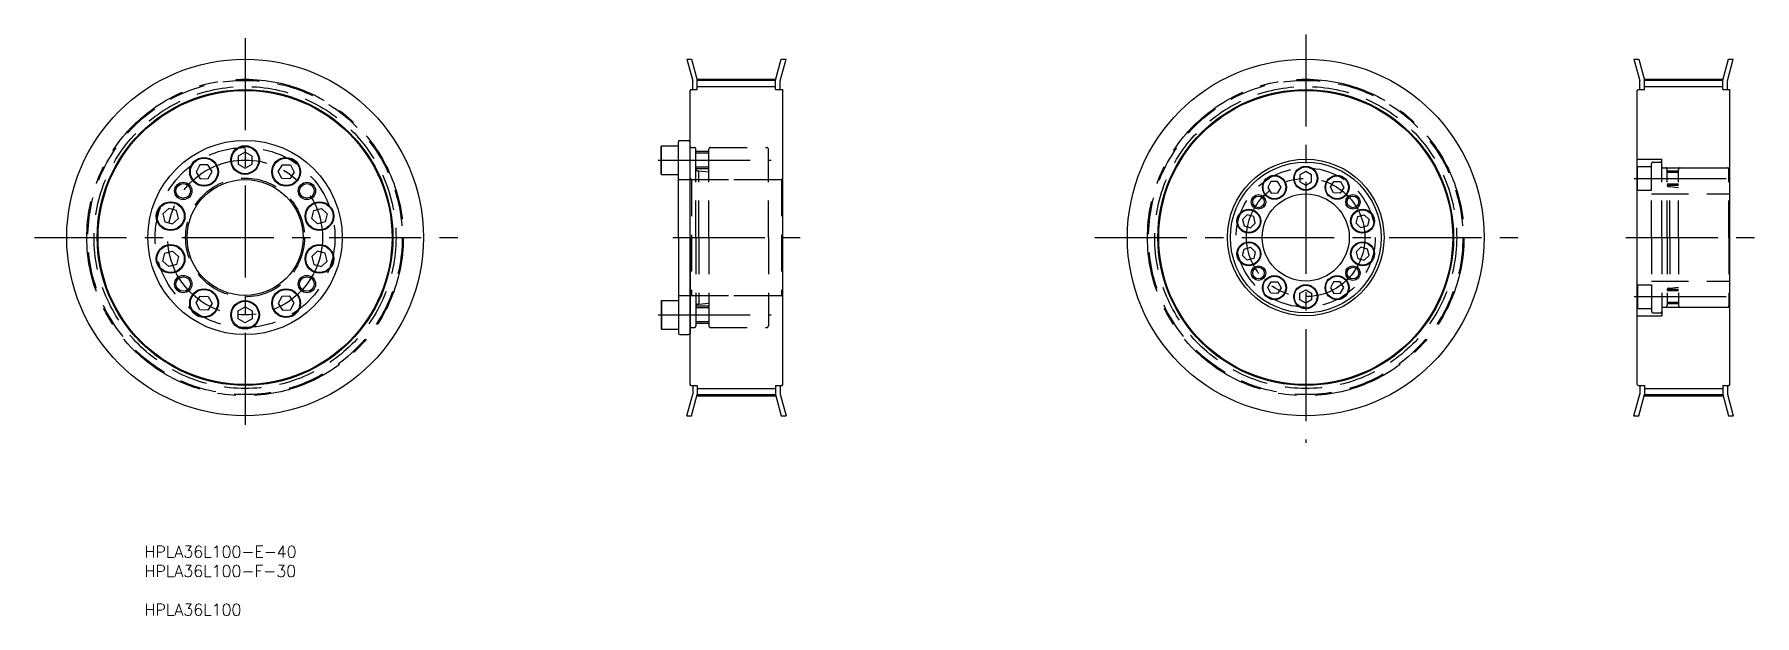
# Model space of a CAD drawing. Extents: x -23 to 570, y -28 to 172.
import ezdxf

# ---------------------------------------------------------------- set-up
doc = ezdxf.new("R2010")
doc.units = 0
doc.linetypes.add('CENTER', pattern=[50.8, 31.75, -6.35, 6.35, -6.35])
doc.linetypes.add('DASHED', pattern=[19.05, 12.7, -6.35])
doc.layers.get('0').update_dxf_attribs({"linetype": 'CONTINUOUS'})
doc.layers.add('CENTER', color=1, linetype='CENTER')
doc.styles.add('MISUMI', font='txt.shx')

# ---------------------------------------------------------------- blocks, each defined once
blk = doc.blocks.new('*U6')
at = {"color": 7, "linetype": 'CONTINUOUS', "style": 'MISUMI'}
for s, p in [('HPLA36L100-E-40', (15.05, -8.23)), ('HPLA36L100-F-30', (15.05, -14.89)), ('HPLA36L100', (15.05, -28.23))]:
    blk.add_text(s, height=4, dxfattribs=at).set_placement(p)

msp = doc.modelspace()

# ---------------------------------------------------------------- linework, layer by layer
at = {"color": 7, "linetype": 'CONTINUOUS'}
for p, q in [((202.09, 163.64), (203.74, 163.64)), ((202.09, 163.64), (204.1, 156.13)), ((203.74, 163.64), (205.7, 156.34)), ((232.7, 156.34), (234.66, 163.64)), ((234.3, 156.13), (236.32, 163.64)), ((234.66, 163.64), (236.32, 163.64)), ((528.71, 163.64), (530.36, 163.64)), ((528.71, 163.64), (530.72, 156.13)), ((530.36, 163.64), (532.32, 156.34)), ((559.32, 156.34), (561.28, 163.64)), ((560.92, 156.13), (562.93, 163.64)), ((561.28, 163.64), (562.93, 163.64)), ((204.1, 153.14), (204.1, 156.13)), ((205.7, 156.34), (232.7, 156.34)), ((205.7, 153.14), (205.7, 156.34)), ((232.7, 153.14), (232.7, 156.34)), ((234.3, 153.14), (234.3, 156.13)), ((530.72, 153.14), (530.72, 156.13)), ((532.32, 156.34), (559.32, 156.34)), ((532.32, 153.14), (532.32, 156.34)), ((559.32, 153.14), (559.32, 156.34)), ((560.92, 153.14), (560.92, 156.13)), ((203.5, 153.14), (203.2, 152.84)), ((203.2, 51.44), (203.2, 152.84)), ((203.5, 153.14), (205.7, 153.14)), ((232.7, 153.14), (234.9, 153.14)), ((234.9, 153.14), (235.2, 152.84)), ((235.2, 51.44), (235.2, 152.84)), ((530.12, 153.14), (529.82, 152.84)), ((529.82, 51.44), (529.82, 152.84)), ((530.12, 153.14), (532.32, 153.14)), ((559.32, 153.14), (561.52, 153.14)), ((561.52, 153.14), (561.82, 152.84)), ((561.82, 51.44), (561.82, 152.84)), ((49.73, 131.62), (47.33, 130.23)), ((52.13, 130.23), (49.73, 131.62)), ((50.93, 130.92), (50.93, 130.92)), ((51.53, 130.58), (51.53, 130.58)), ((193.2, 133.55), (193.34, 133.79)), ((193.2, 124.14), (193.2, 133.55)), ((193.34, 133.79), (199.2, 133.79)), ((193.34, 123.89), (193.34, 133.79)), ((199.2, 102.14), (199.2, 135.14)), ((199.2, 123.89), (199.2, 133.79)), ((199.2, 125.84), (199.2, 131.84)), ((199.7, 135.64), (202.7, 135.64)), ((203.2, 102.14), (203.2, 135.14)), ((34.11, 127.14), (32.81, 124.69)), ((32.81, 124.69), (34.28, 122.34)), ((36.88, 127.23), (34.11, 127.14)), ((38.35, 124.88), (36.88, 127.23)), ((37.05, 122.44), (38.35, 124.88)), ((47.33, 130.23), (47.33, 127.46)), ((47.33, 127.46), (49.73, 126.07)), ((49.73, 126.07), (52.13, 127.46)), ((52.13, 127.46), (52.13, 130.23)), ((61.11, 124.88), (62.58, 127.23)), ((62.41, 122.44), (61.11, 124.88)), ((62.58, 127.23), (65.35, 127.14)), ((66.65, 124.69), (65.18, 122.34)), ((65.35, 127.14), (66.65, 124.69)), ((415.52, 124.85), (413.52, 123.7)), ((417.52, 123.7), (415.52, 124.85)), ((34.28, 122.34), (37.05, 122.44)), ((65.18, 122.34), (62.41, 122.44)), ((193.2, 124.14), (193.34, 123.89)), ((193.34, 123.89), (199.2, 123.89)), ((403.49, 121.4), (402.4, 119.36)), ((402.4, 119.36), (403.63, 117.41)), ((405.8, 121.48), (403.49, 121.4)), ((407.02, 119.53), (405.8, 121.48)), ((405.94, 117.49), (407.02, 119.53)), ((413.52, 123.7), (413.52, 121.39)), ((413.52, 121.39), (415.52, 120.24)), ((415.52, 120.24), (417.52, 121.39)), ((417.52, 121.39), (417.52, 123.7)), ((424.02, 119.53), (425.25, 121.48)), ((425.11, 117.49), (424.02, 119.53)), ((425.25, 121.48), (427.56, 121.4)), ((428.64, 119.36), (427.42, 117.41)), ((427.56, 121.4), (428.64, 119.36)), ((403.63, 117.41), (405.94, 117.49)), ((427.42, 117.41), (425.11, 117.49)), ((23.39, 112.19), (21.4, 110.27)), ((21.4, 110.27), (22.07, 107.58)), ((22.07, 107.58), (24.73, 106.82)), ((26.06, 111.43), (23.39, 112.19)), ((24.73, 106.82), (26.73, 108.74)), ((26.73, 108.74), (26.06, 111.43)), ((72.73, 108.74), (73.4, 111.43)), ((74.72, 106.82), (72.73, 108.74)), ((73.4, 111.43), (76.06, 112.19)), ((77.39, 107.58), (74.72, 106.82)), ((76.06, 112.19), (78.06, 110.27)), ((78.06, 110.27), (77.39, 107.58)), ((395.35, 110.01), (393.69, 108.4)), ((393.69, 108.4), (394.25, 106.16)), ((397.57, 109.37), (395.35, 110.01)), ((396.47, 105.53), (398.13, 107.13)), ((398.13, 107.13), (397.57, 109.37)), ((432.91, 107.13), (433.47, 109.37)), ((434.57, 105.53), (432.91, 107.13)), ((433.47, 109.37), (435.69, 110.01)), ((435.69, 110.01), (437.35, 108.4)), ((437.35, 108.4), (436.79, 106.16)), ((199.2, 102.14), (199.2, 69.14)), ((203.2, 102.14), (203.2, 69.14)), ((394.25, 106.16), (396.47, 105.53)), ((436.79, 106.16), (434.57, 105.53)), ((21.4, 94.02), (22.07, 96.71)), ((22.07, 96.71), (24.73, 97.47)), ((24.73, 97.47), (26.73, 95.55)), ((26.73, 95.55), (26.06, 92.86)), ((74.72, 97.47), (72.73, 95.55)), ((72.73, 95.55), (73.4, 92.86)), ((77.39, 96.71), (74.72, 97.47)), ((78.06, 94.02), (77.39, 96.71)), ((393.69, 95.88), (394.25, 98.13)), ((395.35, 94.28), (393.69, 95.88)), ((394.25, 98.13), (396.47, 98.76)), ((396.47, 98.76), (398.13, 97.16)), ((398.13, 97.16), (397.57, 94.92)), ((434.57, 98.76), (432.91, 97.16)), ((432.91, 97.16), (433.47, 94.92)), ((436.79, 98.13), (434.57, 98.76)), ((435.69, 94.28), (437.35, 95.88)), ((437.35, 95.88), (436.79, 98.13)), ((23.39, 92.1), (21.4, 94.02)), ((26.06, 92.86), (23.39, 92.1)), ((73.4, 92.86), (76.06, 92.1)), ((76.06, 92.1), (78.06, 94.02)), ((397.57, 94.92), (395.35, 94.28)), ((433.47, 94.92), (435.69, 94.28)), ((402.4, 84.92), (403.63, 86.88)), ((403.49, 82.89), (402.4, 84.92)), ((403.63, 86.88), (405.94, 86.8)), ((407.02, 84.76), (405.8, 82.81)), ((405.94, 86.8), (407.02, 84.76)), ((413.52, 82.9), (415.52, 84.05)), ((415.52, 84.05), (417.52, 82.9)), ((425.11, 86.8), (424.02, 84.76)), ((424.02, 84.76), (425.25, 82.81)), ((427.42, 86.88), (425.11, 86.8)), ((428.64, 84.92), (427.42, 86.88)), ((427.56, 82.89), (428.64, 84.92)), ((32.81, 79.6), (34.28, 81.95)), ((34.11, 77.15), (32.81, 79.6)), ((36.88, 77.05), (34.11, 77.15)), ((34.28, 81.95), (37.05, 81.85)), ((38.35, 79.4), (36.88, 77.05)), ((37.05, 81.85), (38.35, 79.4)), ((47.33, 76.83), (49.73, 78.22)), ((49.73, 78.22), (52.13, 76.83)), ((62.41, 81.85), (61.11, 79.4)), ((61.11, 79.4), (62.58, 77.05)), ((65.18, 81.95), (62.41, 81.85)), ((62.58, 77.05), (65.35, 77.15)), ((66.65, 79.6), (65.18, 81.95)), ((65.35, 77.15), (66.65, 79.6)), ((193.2, 80.15), (193.34, 80.39)), ((193.2, 80.15), (193.2, 70.74)), ((193.34, 80.39), (199.2, 80.39)), ((193.34, 80.39), (193.34, 70.49)), ((199.2, 80.39), (199.2, 70.49)), ((199.2, 78.44), (199.2, 72.44)), ((405.8, 82.81), (403.49, 82.89)), ((413.52, 80.59), (413.52, 82.9)), ((415.52, 79.44), (413.52, 80.59)), ((417.52, 80.59), (415.52, 79.44)), ((417.52, 82.9), (417.52, 80.59)), ((425.25, 82.81), (427.56, 82.89)), ((47.33, 74.06), (47.33, 76.83)), ((49.73, 72.67), (47.33, 74.06)), ((52.13, 74.06), (49.73, 72.67)), ((52.13, 76.83), (52.13, 74.06)), ((193.2, 70.74), (193.34, 70.49)), ((193.34, 70.49), (199.2, 70.49)), ((199.7, 68.64), (202.7, 68.64)), ((202.09, 40.64), (204.1, 48.16)), ((203.5, 51.14), (203.2, 51.44)), ((203.5, 51.14), (205.7, 51.14)), ((203.74, 40.64), (205.7, 47.95)), ((204.1, 51.14), (204.1, 48.16)), ((205.7, 51.14), (205.7, 47.95)), ((205.7, 47.95), (232.7, 47.95)), ((232.7, 51.14), (232.7, 47.95)), ((232.7, 51.14), (234.9, 51.14)), ((232.7, 47.95), (234.66, 40.64)), ((234.3, 51.14), (234.3, 48.16)), ((234.3, 48.16), (236.32, 40.64)), ((234.9, 51.14), (235.2, 51.44)), ((528.71, 40.64), (530.72, 48.16)), ((530.12, 51.14), (529.82, 51.44)), ((530.12, 51.14), (532.32, 51.14)), ((530.36, 40.64), (532.32, 47.95)), ((530.72, 51.14), (530.72, 48.16)), ((532.32, 51.14), (532.32, 47.95)), ((532.32, 47.95), (559.32, 47.95)), ((559.32, 51.14), (559.32, 47.95)), ((559.32, 51.14), (561.52, 51.14)), ((559.32, 47.95), (561.28, 40.64)), ((560.92, 51.14), (560.92, 48.16)), ((560.92, 48.16), (562.93, 40.64)), ((561.52, 51.14), (561.82, 51.44)), ((202.09, 40.64), (203.74, 40.64)), ((234.66, 40.64), (236.32, 40.64)), ((528.71, 40.64), (530.36, 40.64)), ((561.28, 40.64), (562.93, 40.64))]:
    msp.add_line(p, q, dxfattribs=at)
at = {"color": 3, "linetype": 'CONTINUOUS'}
for p, q in [((205.7, 154.21), (232.7, 154.21)), ((532.32, 154.21), (559.32, 154.21)), ((205.7, 50.08), (232.7, 50.08)), ((532.32, 50.08), (559.32, 50.08))]:
    msp.add_line(p, q, dxfattribs=at)
at = {"color": 3, "linetype": 'DASHED'}
for p, q in [((203.61, 133.14), (204.7, 133.14)), ((205.2, 102.14), (205.2, 132.64)), ((209.7, 131.84), (205.2, 131.84)), ((209.7, 131.24), (205.2, 131.24)), ((209.7, 102.14), (209.7, 132.64)), ((210.2, 133.14), (229.7, 133.14)), ((230.2, 102.14), (230.2, 132.64)), ((209.7, 126.44), (205.2, 126.44)), ((209.7, 125.84), (205.2, 125.84)), ((205.8, 125.14), (206.2, 125.14)), ((206.2, 102.14), (206.2, 125.14)), ((206.2, 125.14), (209.7, 124.76)), ((529.82, 129.14), (538.32, 129.14)), ((529.82, 126.47), (529.94, 126.67)), ((529.82, 118.62), (529.82, 126.47)), ((529.94, 118.42), (529.94, 126.67)), ((529.94, 126.67), (534.82, 126.67)), ((534.82, 102.14), (534.82, 127.64)), ((534.82, 118.42), (534.82, 126.67)), ((534.82, 120.04), (534.82, 125.04)), ((535.32, 128.14), (537.82, 128.14)), ((538.32, 126.14), (538.32, 129.14)), ((538.32, 102.14), (538.32, 127.64)), ((538.32, 126.14), (561.82, 126.14)), ((538.73, 126.14), (539.62, 126.14)), ((540.12, 102.14), (540.12, 125.64)), ((544.12, 125.04), (540.12, 125.04)), ((544.12, 102.14), (544.12, 125.64)), ((544.62, 126.14), (560.92, 126.14)), ((561.42, 102.14), (561.42, 125.64)), ((199.2, 122.14), (230.2, 122.14)), ((203.2, 122.64), (203.7, 122.14)), ((203.7, 122.14), (234.7, 122.14)), ((203.7, 122.14), (203.7, 82.14)), ((235.2, 122.64), (234.7, 122.14)), ((234.7, 122.14), (234.7, 82.14)), ((544.12, 124.54), (540.12, 124.54)), ((544.12, 120.54), (540.12, 120.54)), ((544.12, 120.04), (540.12, 120.04)), ((540.72, 119.67), (541.12, 119.67)), ((541.12, 102.14), (541.12, 119.67)), ((541.12, 119.67), (544.12, 119.33)), ((529.82, 118.62), (529.94, 118.42)), ((529.94, 118.42), (534.82, 118.42)), ((534.82, 117.14), (561.42, 117.14)), ((205.2, 102.14), (205.2, 71.64)), ((206.2, 102.14), (206.2, 79.14)), ((209.7, 102.14), (209.7, 71.64)), ((230.2, 102.14), (230.2, 71.64)), ((534.82, 102.14), (534.82, 76.64)), ((538.32, 102.14), (538.32, 76.64)), ((540.12, 102.14), (540.12, 78.64)), ((541.12, 102.14), (541.12, 84.62)), ((544.12, 102.14), (544.12, 78.64)), ((561.42, 102.14), (561.42, 78.64)), ((529.82, 85.67), (529.94, 85.87)), ((529.82, 85.67), (529.82, 77.82)), ((529.94, 85.87), (529.94, 77.62)), ((529.94, 85.87), (534.82, 85.87)), ((534.82, 87.14), (561.42, 87.14)), ((534.82, 85.87), (534.82, 77.62)), ((534.82, 84.24), (534.82, 79.24)), ((544.12, 84.24), (540.12, 84.24)), ((544.12, 83.74), (540.12, 83.74)), ((540.72, 84.62), (541.12, 84.62)), ((541.12, 84.62), (544.12, 84.96)), ((199.2, 82.14), (230.2, 82.14)), ((203.2, 81.64), (203.7, 82.14)), ((203.7, 82.14), (234.7, 82.14)), ((209.7, 78.44), (205.2, 78.44)), ((209.7, 77.84), (205.2, 77.84)), ((205.8, 79.14), (206.2, 79.14)), ((206.2, 79.14), (209.7, 79.53)), ((235.2, 81.64), (234.7, 82.14)), ((529.82, 77.82), (529.94, 77.62)), ((529.94, 77.62), (534.82, 77.62)), ((538.32, 78.14), (538.32, 75.14)), ((538.32, 78.14), (561.82, 78.14)), ((538.73, 78.14), (539.62, 78.14)), ((544.12, 79.74), (540.12, 79.74)), ((544.12, 79.24), (540.12, 79.24)), ((544.62, 78.14), (560.92, 78.14)), ((209.7, 73.04), (205.2, 73.04)), ((209.7, 72.44), (205.2, 72.44)), ((529.82, 75.14), (538.32, 75.14)), ((535.32, 76.14), (537.82, 76.14)), ((203.61, 71.14), (204.7, 71.14)), ((210.2, 71.14), (229.7, 71.14))]:
    msp.add_line(p, q, dxfattribs=at)
at = {"color": 7, "linetype": 'CONTINUOUS'}
for centre, radius in [((49.73, 102.14), 61.5), ((415.52, 102.14), 61.5), ((49.73, 102.14), 51), ((49.73, 102.14), 50.7), ((415.52, 102.14), 51), ((415.52, 102.14), 50.7), ((49.73, 102.14), 33.5), ((49.73, 128.84), 4.95), ((49.73, 128.84), 4.71), ((35.58, 124.79), 4.95), ((35.58, 124.79), 4.71), ((63.88, 124.79), 4.95), ((63.88, 124.79), 4.71), ((415.52, 102.14), 27), ((415.52, 102.14), 26), ((415.52, 122.54), 4.12), ((415.52, 122.54), 3.92), ((28.4, 118.21), 2.5), ((49.73, 102.14), 20), ((71.05, 118.21), 2.5), ((404.71, 119.44), 4.12), ((404.71, 119.44), 3.92), ((426.33, 119.44), 4.12), ((426.33, 119.44), 3.92), ((24.06, 109.5), 4.95), ((24.06, 109.5), 4.71), ((75.39, 109.5), 4.95), ((75.39, 109.5), 4.71), ((399.23, 114.42), 2.5), ((399.23, 114.42), 2), ((415.52, 102.14), 15), ((431.81, 114.42), 2.5), ((431.81, 114.42), 2), ((395.91, 107.77), 4.12), ((395.91, 107.77), 3.92), ((435.13, 107.77), 4.12), ((435.13, 107.77), 3.92), ((24.06, 94.78), 4.95), ((24.06, 94.78), 4.71), ((75.39, 94.78), 4.95), ((75.39, 94.78), 4.71), ((395.91, 96.52), 4.12), ((395.91, 96.52), 3.92), ((435.13, 96.52), 4.12), ((435.13, 96.52), 3.92), ((399.23, 89.87), 2.5), ((399.23, 89.87), 2), ((431.81, 89.87), 2.5), ((431.81, 89.87), 2), ((28.4, 86.08), 2.5), ((35.58, 79.5), 4.95), ((35.58, 79.5), 4.71), ((63.88, 79.5), 4.95), ((63.88, 79.5), 4.71), ((71.05, 86.08), 2.5), ((404.71, 84.84), 4.12), ((404.71, 84.84), 3.92), ((415.52, 81.74), 4.12), ((415.52, 81.74), 3.92), ((426.33, 84.84), 4.12), ((426.33, 84.84), 3.92), ((49.73, 75.44), 4.95), ((49.73, 75.44), 4.71)]:
    msp.add_circle(centre, radius, dxfattribs=at)
at = {"color": 3, "linetype": 'DASHED'}
for centre, radius in [((49.73, 102.14), 54.19), ((415.52, 102.14), 54.19), ((49.73, 102.14), 52.06), ((415.52, 102.14), 52.06), ((49.73, 102.14), 31), ((415.52, 102.14), 24), ((49.73, 102.14), 20.5)]:
    msp.add_circle(centre, radius, dxfattribs=at)
at = {"color": 3}
for centre in [(28.4, 118.21), (71.05, 118.21), (28.4, 86.08), (71.05, 86.08)]:
    msp.add_circle(centre, 3, dxfattribs=at)
at = {"color": 7, "linetype": 'CONTINUOUS'}
for centre, start, end in [((199.7, 135.14), 90, 180), ((202.7, 135.14), 0, 90), ((199.7, 69.14), 180, 270), ((202.7, 69.14), 270, 0)]:
    msp.add_arc(centre, 0.5, start, end, dxfattribs=at)
at = {"color": 3, "linetype": 'DASHED'}
for centre, radius, start, end in [((203.61, 133.55), 0.41, 180, 270), ((204.7, 132.64), 0.5, 0, 90), ((210.2, 132.64), 0.5, 90, 180), ((229.7, 132.64), 0.5, 0, 90), ((205.8, 125.74), 0.6, 180, 270), ((535.32, 127.64), 0.5, 90, 180.00087), ((537.82, 127.64), 0.5, 0, 90), ((538.73, 126.55), 0.41, 180, 270), ((539.62, 125.64), 0.5, 0, 90), ((544.62, 125.64), 0.5, 90, 180), ((560.92, 125.64), 0.5, 0, 90), ((540.72, 120.27), 0.6, 180, 270), ((540.72, 84.02), 0.6, 90, 180), ((205.8, 78.54), 0.6, 90, 180), ((538.73, 77.73), 0.41, 90, 180), ((539.62, 78.64), 0.5, 270, 0), ((544.62, 78.64), 0.5, 180, 270), ((560.92, 78.64), 0.5, 270, 0), ((204.7, 71.64), 0.5, 270, 0), ((210.2, 71.64), 0.5, 180, 270), ((229.7, 71.64), 0.5, 270, 0), ((535.32, 76.64), 0.5, 179.99913, 270), ((537.82, 76.64), 0.5, 270, 0), ((203.61, 70.73), 0.41, 90, 180)]:
    msp.add_arc(centre, radius, start, end, dxfattribs=at)
at = {"layer": 'CENTER', "color": 1, "linetype": 'CENTER'}
for p, q in [((415.52, 172.17), (415.52, 31.38)), ((49.73, 170.9), (49.73, 33.4)), ((205.6, 156.72), (232.8, 156.72)), ((532.22, 156.72), (559.42, 156.72)), ((192.2, 128.84), (231.2, 128.84)), ((528.82, 122.54), (562.42, 122.54)), ((-22.92, 102.14), (124.11, 102.14)), ((197.2, 102.14), (241.2, 102.14)), ((342.74, 102.14), (488.68, 102.14)), ((525.86, 102.14), (570.32, 102.14)), ((528.82, 81.74), (562.42, 81.74)), ((192.2, 75.44), (231.2, 75.44)), ((205.6, 47.57), (232.8, 47.57)), ((532.22, 47.57), (559.42, 47.57))]:
    msp.add_line(p, q, dxfattribs=at)
for centre, radius in [((49.73, 102.14), 54.57), ((415.52, 102.14), 54.57), ((49.73, 102.14), 26.7), ((415.52, 102.14), 20.4)]:
    msp.add_circle(centre, radius, dxfattribs=at)

# ---------------------------------------------------------------- block references
at = {"color": 7, "linetype": 'CONTINUOUS'}
msp.add_blockref('*U6', (0, 0), dxfattribs=at)

doc.saveas('drawing.dxf')
